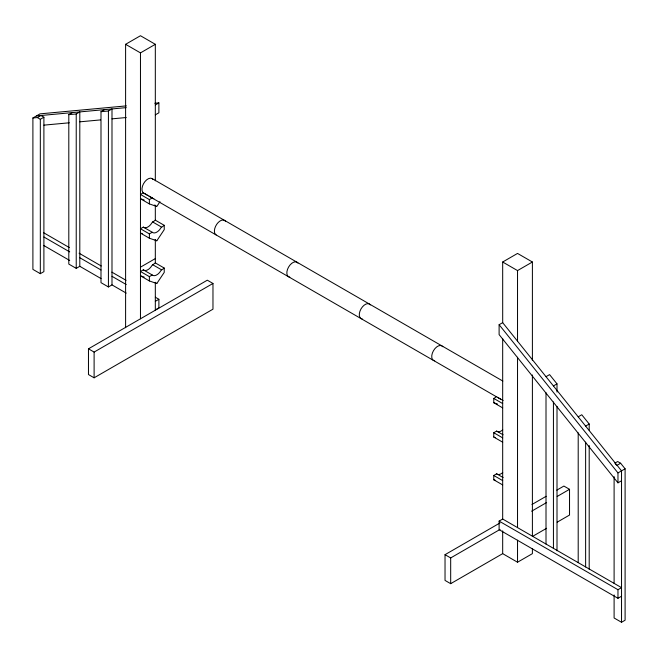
<?xml version="1.0" encoding="UTF-8"?>
<svg xmlns="http://www.w3.org/2000/svg" width="658" height="658" viewBox="0 0 658 658"><rect width="100%" height="100%" fill="white"/><g stroke="black" fill="none" stroke-linecap="round" stroke-linejoin="round"><path stroke-width="0.99" d="M164.237 225.324L155.321 220.175L152.097 222.577A8.406 4.853 -60 0 1 143.691 227.429L143.337 227.1L140.467 228.754L149.382 233.903L152.245 232.241L152.607 232.578A8.406 4.853 -60 0 0 161.013 227.726L164.237 225.324L164.237 229.642L156.81 240.787L149.382 238.221L140.467 233.072L142.325 233.713M164.237 268.061L155.321 262.912L152.097 265.314A8.406 4.853 -60 0 1 143.691 270.167L143.337 269.838L140.467 271.491L149.382 276.64L152.245 274.978L152.607 275.315A8.406 4.853 -60 0 0 161.013 270.463L164.237 268.061L164.237 272.379L156.81 283.524L149.382 280.95L140.467 275.809L144.176 277.092M159.993 201.702L156.81 206.48L149.382 203.906L140.467 198.757L144.176 200.048M621.53 480.768L617.969 482.832L499.109 334.609L499.109 324.723L502.696 322.65L502.679 262.007L517.533 253.429L532.396 262.007L532.396 360.592M502.679 322.667L621.53 470.857L621.53 622.271L625.1 620.214L625.1 468.8L620.642 463.24L617.673 461.521L614.819 463.174M125.604 327.733L125.604 44.308L140.467 35.729L155.321 44.308L155.321 180.794M125.604 44.308L140.467 52.887L155.321 44.308M32.9 117.971L37.358 117.56L40.919 115.504L43.897 117.223L43.897 271.614L40.327 273.679L32.9 269.385L32.9 117.971L40.031 113.859L126.369 105.88M37.358 117.56L40.327 119.279L43.897 117.223M101.019 278.564L79.799 266.309L76.229 268.365L68.802 264.08L68.802 114.657L72.372 112.6M68.802 114.657L76.229 113.966L79.799 111.909L79.799 266.309M126.229 293.114L111.992 284.898L108.422 286.954L100.995 282.66L100.995 111.679L104.564 109.623M100.995 111.679L108.422 110.996L111.992 108.932L111.992 284.898M155.321 104.967L158.874 102.878L158.891 112.789L155.321 114.846M152.245 197.935L143.337 192.786L140.467 194.447L149.382 199.588L152.245 197.935L152.607 198.264A8.406 4.853 -60 0 0 153.832 198.642M140.467 267.173L155.321 258.594M155.321 301.331L158.891 299.275L158.891 307.854L155.321 309.91M88.468 348.814L207.319 280.193L212.97 283.458L212.97 309.186L94.11 377.807L88.468 374.55L88.468 348.814L94.11 352.079L212.97 283.458M502.679 262.007L517.533 270.586L532.396 262.007M502.679 407.886L493.763 402.737L493.763 398.419L496.634 396.766L503.115 400.508M546.008 376.672L549.578 374.616L557.005 383.877L557.005 392.069M553.436 385.933L557.005 383.877M502.679 442.192L493.763 437.044L493.763 432.734L496.634 431.072L503.115 434.815M578.201 416.818L581.771 414.754L589.198 424.023L589.198 430.159M502.679 484.93L493.763 479.781L493.763 475.471L496.634 473.809L503.115 477.552M585.628 426.08L589.198 424.023M499.109 521.095L502.679 519.03L621.53 587.652L617.969 589.716L499.109 521.095L499.109 529.674L617.969 598.295L621.53 596.23M532.396 548.517L532.396 553.649L517.533 562.228L502.679 553.649L450.681 583.671L445.03 580.414L445.03 554.678L500.022 522.929M531.96 504.497L546.148 496.296M556.791 490.152L563.89 486.056L569.532 489.313L569.532 515.05L557.194 522.172M445.03 554.678L450.681 557.935L500.031 529.443M531.639 511.2L546.617 502.548M557.194 496.445L569.532 489.313M620.642 463.24L617.081 465.296L615.592 464.441M617.969 482.832L617.969 472.913L625.1 468.8M532.519 536.418L546.617 528.284M154.811 103.248L158.874 102.878M36.47 115.915L126.229 107.624M43.897 125.143L69.32 122.791M79.799 121.829L100.6 119.904M111.992 118.851L126.229 117.535M493.763 402.737L497.481 404.02M493.763 437.044L495.622 437.693M493.763 479.781L495.622 480.422M152.097 178.565L502.827 381.056M144.571 193.625L147.227 195.155M148.988 196.174L496.19 396.626M497.95 397.646L500.606 399.176M493.763 398.419L502.679 403.568M154.375 205.074L155.995 206.012M152.45 221.836L161.366 226.977M143.337 227.1L152.245 232.241M493.763 432.734L502.679 437.874M155.189 239.857L156.81 240.787M152.45 264.574L161.366 269.714M143.337 269.838L152.245 274.978M493.763 475.471L502.679 480.611M155.189 282.595L156.81 283.524M43.576 232.702L69.304 247.556M79.059 253.19L101.233 265.988M111.876 272.132L126.073 280.324M155.337 297.227L158.891 299.275M43.897 237.003L69.699 251.899M79.799 257.73L101.019 269.986M111.992 276.319L126.229 284.536M43.897 245.582L69.699 260.478M621.53 622.271L614.103 617.985L614.103 594.947M496.634 431.072L496.987 431.401A8.406 4.853 -60 0 0 502.728 429.863M496.634 473.809L496.987 474.138A8.406 4.853 -60 0 0 502.728 472.6M143.691 193.115L142.745 192.243A8.406 4.853 -60 0 1 144.924 181.616A8.406 4.853 -60 0 1 153.043 179.437M499.126 324.707L617.969 472.913M617.969 589.716L617.969 598.295M614.103 476.639L614.103 583.366M589.198 445.515L589.198 569.351M585.628 442.135L585.628 566.925M578.201 432.865L578.201 562.639M557.005 406.405L557.005 550.762M553.436 401.989L553.436 548.344M546.008 392.719L546.008 544.051M532.396 374.97L532.396 536.196M517.533 270.586L517.533 341.157M517.533 357.236L517.533 527.609M517.533 540.193L517.533 562.228M502.679 338.631L502.679 519.03M502.679 530.883L502.679 553.649M450.681 557.935L450.681 583.671M155.321 205.181L155.321 220.175M155.321 239.537L155.321 262.912M155.321 282.274L155.321 310.214M149.382 199.588L149.382 203.906M149.382 233.903L149.382 238.221M149.382 276.64L149.382 280.95M140.467 52.887L140.467 318.793M108.422 110.996L108.422 286.954M94.11 352.079L94.11 377.807M76.229 113.966L76.229 268.365M40.327 119.279L40.327 273.679M216.137 234.939A8.406 4.853 -60 0 1 216.721 224.312A8.406 4.853 -60 0 1 225.48 221.261M362.254 318.974A8.406 4.853 -60 0 1 361.02 308.89A8.406 4.853 -60 0 1 370.372 304.909M289.808 277.15A8.406 4.853 -60 0 1 288.574 267.066A8.406 4.853 -60 0 1 297.926 263.085M434.691 360.798A8.406 4.853 -60 0 1 433.466 350.714A8.406 4.853 -60 0 1 442.809 346.733"/></g></svg>
